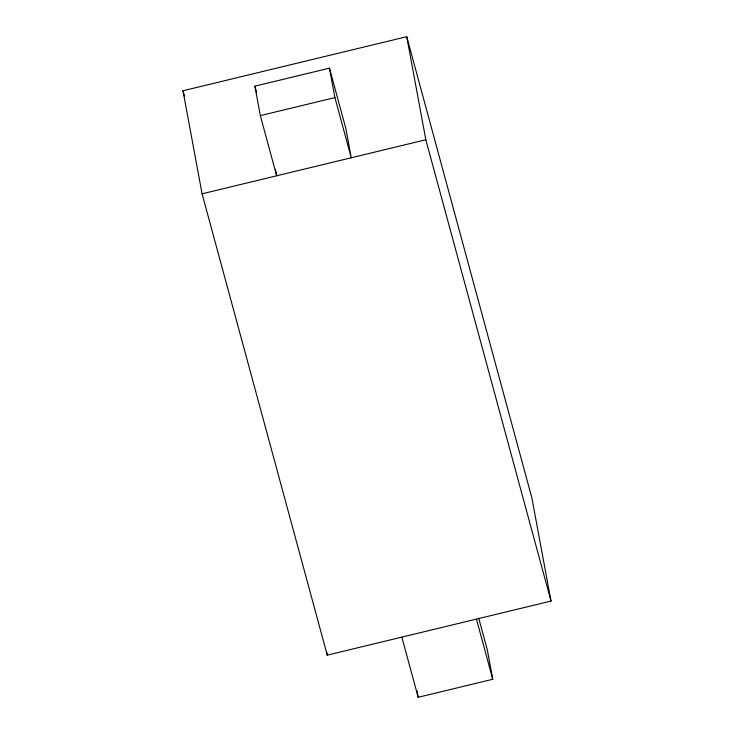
<?xml version="1.0" encoding="UTF-8"?>
<svg xmlns="http://www.w3.org/2000/svg" width="734" height="734" viewBox="0 0 734 734"><rect width="100%" height="100%" fill="white"/><g stroke="black" fill="none" stroke-linecap="round" stroke-linejoin="round"><path stroke-width="1.1" d="M182.986 90.759L406.737 36.7L531.911 498.037L551.014 601.082L327.263 655.15L202.089 193.813L182.986 90.759L184.482 96.292M275.452 169.251L276.663 175.793L260.341 115.623L254.882 86.172L329.465 68.152L345.797 128.331L351.247 157.773L334.924 97.594L329.465 68.152M260.341 115.623L334.924 97.594M202.089 193.813L425.83 139.754L406.737 36.7M401.847 637.13L418.178 697.3L492.762 679.28L487.303 649.838L478.696 618.111M425.83 139.754L551.014 601.082M476.43 619.101L492.762 679.28M254.882 86.172L256.661 92.741M416.967 690.758L418.178 697.3M326.648 651.783L327.263 655.15"/></g></svg>
